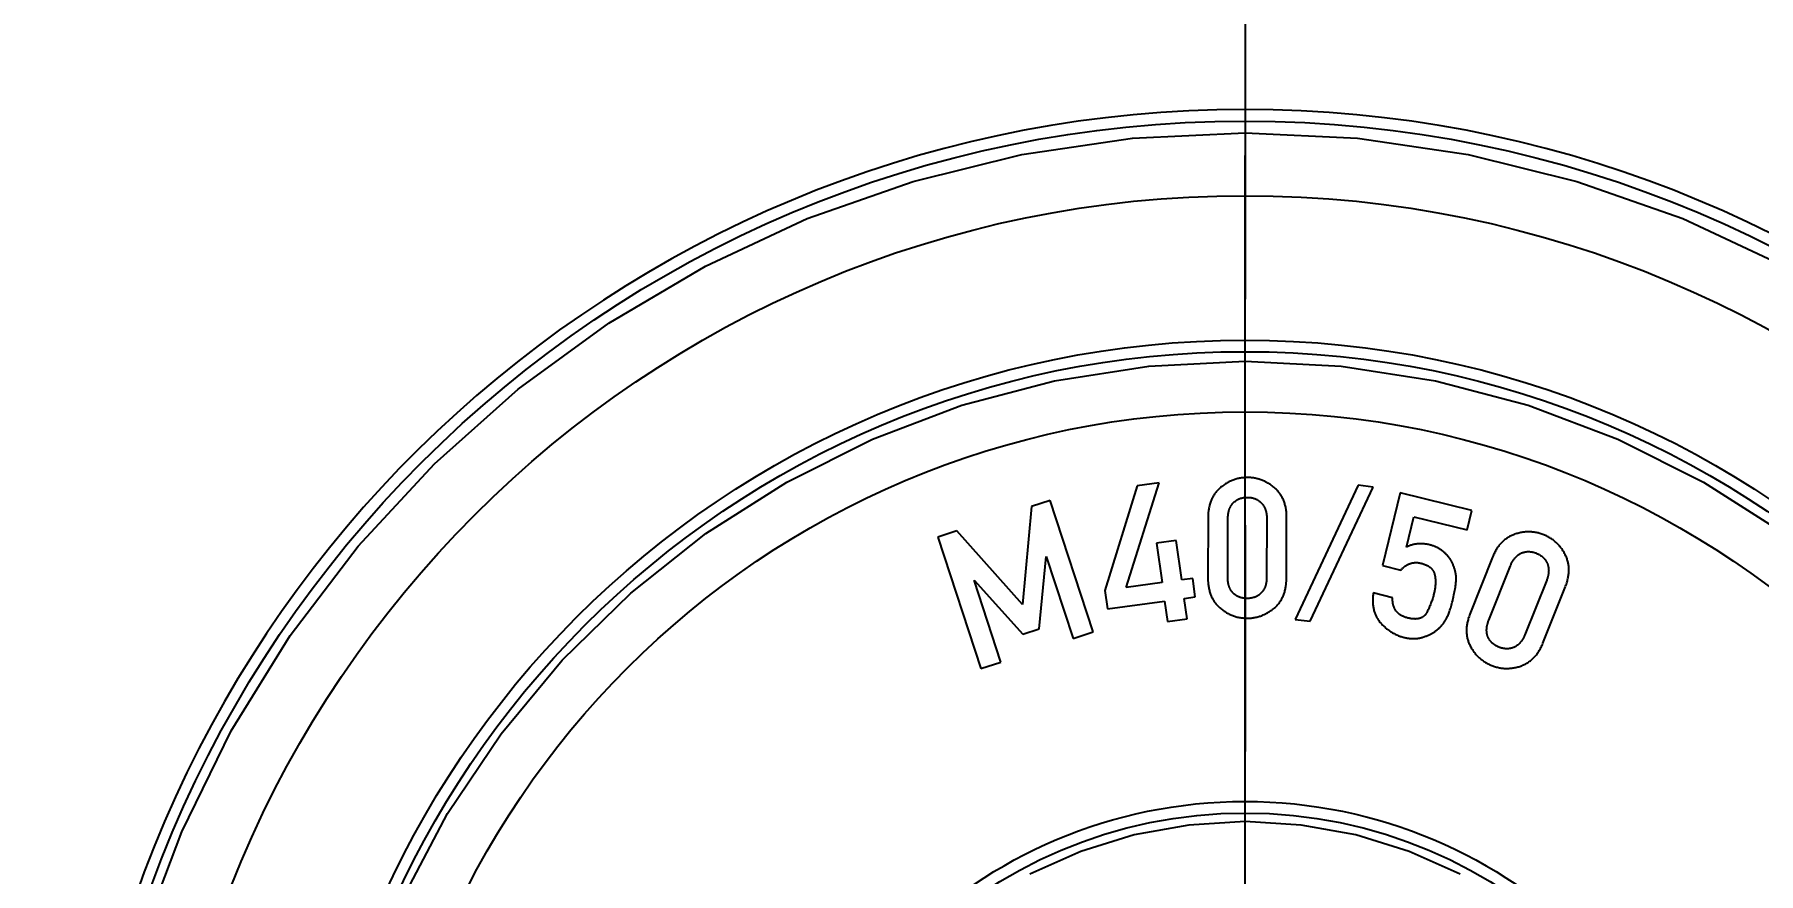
# Model space of a CAD drawing. Header units: millimetres. Extents: x 0 to 594, y 0 to 420.
# Drawn here: x 202.75 to 221.44, y 306.69 to 315.78 of the extents above; entities that cross this region are included whole.
import ezdxf

# ---------------------------------------------------------------- set-up
doc = ezdxf.new("R2010")
doc.units = ezdxf.units.MM
doc.header["$LTSCALE"] = 32.67
doc.linetypes.add('CENTER', pattern=[0.6, 0.375, -0.075, 0.075, -0.075])
doc.layers.get('0').update_dxf_attribs({"linetype": 'CONTINUOUS'})
for name, color, linetype in [('KASTEN_ABOX_250-5201_DXF_AXIS', 7, 'CONTINUOUS'), ('KASTEN_ABOX_DXF_CONTINUOUS_LINE', 7, 'CONTINUOUS'), ('M-490-925-01-5184_DXF_AXIS', 7, 'CONTINUOUS'), ('M-490-925-01-6274_DXF_DIMENSION', 7, 'CONTINUOUS')]:
    doc.layers.add(name, color=color, linetype=linetype)
doc.styles.get("Standard").update_dxf_attribs({"font": 'txt', "width": 0.7})
doc.dimstyles.new('DIMSTYLE_2', dxfattribs={"dimtxt": 2.5, "dimasz": 3.5, "dimexe": 1.5, "dimexo": 0, "dimtad": 1, "dimdec": 3, "dimlfac": 2, "dimdsep": 46, "dimtxsty": 'Standard', "dimblk": '_FILLED', "dimblk1": '_FILLED', "dimblk2": '_FILLED', "dimcen": 0.09, "dimclrt": 5, "dimadec": 3, "dimazin": 2, "dimtp": 0.3, "dimtm": 0.3, "dimtfac": 1, "dimtdec": 3, "dimtofl": 0, "dimtmove": 0, "dimatfit": 3, "dimldrblk": '_FILLED', "dimfxl": 1, "dimtolj": 1, "dimarcsym": 0})
doc.dimstyles.new('DIMSTYLE_5', dxfattribs={"dimtxt": 2.5, "dimasz": 3.5, "dimexe": 1.5, "dimexo": 0, "dimtad": 1, "dimdec": 1, "dimlfac": 2, "dimdsep": 46, "dimtxsty": 'Standard', "dimblk": '_FILLED', "dimblk1": '_FILLED', "dimblk2": '_FILLED', "dimcen": 0.09, "dimclrt": 5, "dimadec": 3, "dimazin": 2, "dimtp": 0.3, "dimtm": 0.3, "dimtfac": 1, "dimtdec": 1, "dimtofl": 0, "dimtmove": 0, "dimatfit": 3, "dimldrblk": '_FILLED', "dimfxl": 1, "dimtolj": 1, "dimarcsym": 0})

# ---------------------------------------------------------------- blocks, each defined once
blk = doc.blocks.new('_FILLED')
at = {"color": 0, "linetype": 'ByBlock'}
blk.add_solid([(0, 0), (-1, 0.125), (-1, -0.125)], dxfattribs=at)
blk = doc.blocks.new('*D20')
at = {"layer": 'M-490-925-01-6274_DXF_DIMENSION', "color": 2, "linetype": 'Continuous', "transparency": 16777216}
for p, q in [((218.729, 339.568), (295.88, 339.568)), ((294.38, 339.568), (294.38, 314.893)), ((294.38, 290.218), (294.38, 314.893)), ((267.373, 290.218), (295.88, 290.218))]:
    blk.add_line(p, q, dxfattribs=at)
at = {"layer": 'M-490-925-01-6274_DXF_DIMENSION', "color": 2, "linetype": 'Continuous', "transparency": 16777216, "xscale": 3.5, "yscale": 3.5, "zscale": 3.5}
for p, rotation in [((294.38, 339.568), 90), ((294.38, 290.218), 270)]:
    blk.add_blockref('_FILLED', p, dxfattribs=dict(at, rotation=rotation))
at = {"layer": 'M-490-925-01-6274_DXF_DIMENSION', "color": 5, "linetype": 'Continuous', "transparency": 16777216, "insert": (291.255, 314.893), "char_height": 2.5, "width": 10.98214, "attachment_point": 2, "rotation": 90, "line_spacing_factor": 0.9}
blk.add_mtext('98.7', dxfattribs=at)
blk = doc.blocks.new('*D22')
at = {"layer": 'M-490-925-01-6274_DXF_DIMENSION', "color": 2, "linetype": 'Continuous', "transparency": 16777216}
for p, q in [((213.019, 339.568), (126.868, 339.568)), ((128.368, 339.568), (128.368, 311.893)), ((128.368, 284.218), (128.368, 311.893)), ((267.124, 284.218), (126.868, 284.218))]:
    blk.add_line(p, q, dxfattribs=at)
at = {"layer": 'M-490-925-01-6274_DXF_DIMENSION', "color": 2, "linetype": 'Continuous', "transparency": 16777216, "xscale": 3.5, "yscale": 3.5, "zscale": 3.5}
for p, rotation in [((128.368, 339.568), 90), ((128.368, 284.218), 270)]:
    blk.add_blockref('_FILLED', p, dxfattribs=dict(at, rotation=rotation))
at = {"layer": 'M-490-925-01-6274_DXF_DIMENSION', "color": 5, "linetype": 'Continuous', "transparency": 16777216, "insert": (125.243, 311.893), "char_height": 2.5, "width": 12.32143, "attachment_point": 2, "rotation": 90, "line_spacing_factor": 0.9}
blk.add_mtext('110.7', dxfattribs=at)
blk = doc.blocks.new('*D23')
at = {"layer": 'M-490-925-01-6274_DXF_DIMENSION', "color": 2, "linetype": 'Continuous', "transparency": 16777216}
for p, q in [((219.025, 341.563), (121.868, 341.563)), ((123.368, 341.563), (123.368, 312.89)), ((123.368, 284.218), (123.368, 312.89)), ((267.124, 284.218), (121.868, 284.218))]:
    blk.add_line(p, q, dxfattribs=at)
at = {"layer": 'M-490-925-01-6274_DXF_DIMENSION', "color": 2, "linetype": 'Continuous', "transparency": 16777216, "xscale": 3.5, "yscale": 3.5, "zscale": 3.5}
for p, rotation in [((123.368, 341.563), 90), ((123.368, 284.218), 270)]:
    blk.add_blockref('_FILLED', p, dxfattribs=dict(at, rotation=rotation))
at = {"layer": 'M-490-925-01-6274_DXF_DIMENSION', "color": 5, "linetype": 'Continuous', "transparency": 16777216, "insert": (120.243, 312.89), "char_height": 2.5, "width": 12.32143, "attachment_point": 2, "rotation": 90, "line_spacing_factor": 0.9}
blk.add_mtext('114.7', dxfattribs=at)

msp = doc.modelspace()

# ---------------------------------------------------------------- linework, layer by layer
at = {"layer": 'KASTEN_ABOX_250-5201_DXF_AXIS', "color": 7, "linetype": 'CENTER'}
msp.add_line((215.87414, 302.21786), (215.87414, 317.96786), dxfattribs=at)
at = {"layer": 'KASTEN_ABOX_DXF_CONTINUOUS_LINE', "color": 2, "linetype": 'Continuous'}
for p, q in [((214.5869, 309.78699), (214.94331, 310.92006)), ((214.94331, 310.92006), (214.70583, 310.88746)), ((213.76186, 310.73108), (213.5575, 310.6642)), ((214.22809, 309.30646), (213.76186, 310.73108)), ((214.70583, 310.88746), (214.35451, 309.75509)), ((217.10146, 310.89443), (216.41771, 309.44176)), ((216.58111, 309.42185), (217.26486, 310.87453)), ((217.26486, 310.87453), (217.10146, 310.89443)), ((217.55793, 310.81155), (217.36586, 310.02393)), ((218.33356, 310.6224), (217.55793, 310.81155)), ((213.5575, 310.6642), (213.46159, 309.60443)), ((215.68681, 309.89744), (215.68877, 310.53534)), ((216.11058, 310.53565), (216.10862, 309.89721)), ((217.6237, 310.22579), (217.70389, 310.55463)), ((217.70389, 310.55463), (218.28261, 310.4135)), ((218.28261, 310.4135), (218.33356, 310.6224)), ((212.74888, 310.39956), (212.54453, 310.33268)), ((213.46159, 309.60443), (212.74888, 310.39956)), ((212.54453, 310.33268), (213.01076, 308.90806)), ((215.12847, 310.29748), (214.91545, 310.26824)), ((214.91545, 310.26824), (214.97421, 309.84015)), ((215.18724, 309.8694), (215.12847, 310.29748)), ((213.64331, 309.34024), (213.71722, 310.12326)), ((213.71722, 310.12326), (214.01201, 309.23574)), ((217.36586, 310.02393), (217.56276, 309.97591)), ((218.51743, 309.43151), (218.75296, 310.02345)), ((212.93597, 309.86758), (213.4634, 309.28136)), ((213.22685, 308.97878), (212.93597, 309.86758)), ((214.97421, 309.84015), (214.5869, 309.78699)), ((215.30649, 309.88577), (215.18724, 309.8694)), ((215.33405, 309.68498), (215.30649, 309.88577)), ((219.1452, 309.86828), (218.90945, 309.27579)), ((214.35451, 309.75509), (214.38207, 309.55429)), ((214.38207, 309.55429), (215.00178, 309.63936)), ((215.00178, 309.63936), (215.032, 309.41921)), ((215.2148, 309.66861), (215.33405, 309.68498)), ((215.24502, 309.44845), (215.2148, 309.66861)), ((217.47391, 309.67672), (217.26501, 309.72766)), ((215.032, 309.41921), (215.24502, 309.44845)), ((216.41771, 309.44176), (216.58111, 309.42185)), ((213.4634, 309.28136), (213.64331, 309.34024)), ((214.01201, 309.23574), (214.22809, 309.30646)), ((213.01076, 308.90806), (213.22685, 308.97878))]:
    msp.add_line(p, q, dxfattribs=at)
at = {"layer": 'KASTEN_ABOX_DXF_CONTINUOUS_LINE', "color": 7, "linetype": 'Continuous'}
for points in [[(203.91656, 306.00148), (204.3444, 307.14037), (204.88115, 308.23216), (205.52029, 309.26733), (206.25722, 310.23532), (207.08373, 311.12804), (207.99327, 311.936), (208.97621, 312.65285), (210.0243, 313.27053), (211.12688, 313.78467), (212.27429, 314.18897), (213.45523, 314.48117), (214.65337, 314.6564), (215.87414, 314.71627)], [(215.87414, 314.71627), (217.09492, 314.6564), (218.29306, 314.48117), (219.47401, 314.18896)], [(219.47401, 314.18896), (220.62142, 313.78467), (221.724, 313.27052)], [(206.74125, 306.41797), (207.22737, 307.33641), (207.80623, 308.19942), (208.47026, 308.99875), (209.21368, 309.7248), (210.02741, 310.37107), (210.90385, 310.92936), (211.83274, 311.39515), (212.80498, 311.76198), (213.80961, 312.02752), (214.83092, 312.18675), (215.87414, 312.24134)], [(215.87414, 312.24134), (216.91737, 312.18675), (217.93868, 312.02752), (218.94332, 311.76198), (219.91556, 311.39515), (220.84446, 310.92935), (221.72089, 310.37106)], [(215.87414, 307.24922), (215.26522, 307.21218), (214.67335, 307.10513), (214.09451, 306.92657), (213.54075, 306.68102)], [(218.20752, 306.68103), (217.65376, 306.92658), (217.07492, 307.10513), (216.48305, 307.21218), (215.87414, 307.24922)]]:
    msp.add_lwpolyline(points, dxfattribs=at)
at = {"layer": 'KASTEN_ABOX_DXF_CONTINUOUS_LINE', "color": 2, "linetype": 'Continuous'}
for points in [[(215.90104, 310.97913), (215.89001, 310.97904), (215.87908, 310.9787), (215.86827, 310.97811), (215.85756, 310.97727), (215.84696, 310.97618), (215.83645, 310.97486), (215.82604, 310.97329), (215.81571, 310.97148), (215.80548, 310.96942), (215.79534, 310.96713), (215.78527, 310.9646), (215.77529, 310.96182), (215.76538, 310.9588), (215.75555, 310.95554), (215.74579, 310.95204), (215.73611, 310.94829), (215.72649, 310.9443), (215.71694, 310.94006), (215.70745, 310.93557), (215.69803, 310.93083), (215.68866, 310.92584), (215.67935, 310.92058), (215.67009, 310.91507), (215.66089, 310.90929), (215.65174, 310.90325), (215.64264, 310.89693), (215.63359, 310.89034), (215.62458, 310.88346), (215.61562, 310.8763), (215.60671, 310.86886), (215.6044, 310.86687)], [(216.19596, 310.86506), (216.1937, 310.86702), (216.18484, 310.87452), (216.17593, 310.88173), (216.16698, 310.88865), (216.15797, 310.8953), (216.14891, 310.90168), (216.1398, 310.90778), (216.13064, 310.91362), (216.12142, 310.91919), (216.11215, 310.92451), (216.10281, 310.92956), (216.09342, 310.93437), (216.08397, 310.93892), (216.07446, 310.94322), (216.06488, 310.94728), (216.05524, 310.95109), (216.04552, 310.95465), (216.03573, 310.95797), (216.02588, 310.96105), (216.02092, 310.9625), (216.01594, 310.96389), (216.00593, 310.96649), (215.99584, 310.96885), (215.98567, 310.97096), (215.97541, 310.97284), (215.96507, 310.97447), (215.95464, 310.97586), (215.94412, 310.97701), (215.9335, 310.97791), (215.92278, 310.97856), (215.91196, 310.97897), (215.90104, 310.97913)], [(215.6044, 310.86687), (215.59679, 310.86012), (215.58943, 310.85322), (215.58231, 310.84618), (215.57543, 310.83899), (215.56879, 310.83165), (215.56239, 310.82415), (215.55621, 310.81651), (215.55026, 310.8087), (215.54453, 310.80073), (215.53902, 310.79261), (215.53374, 310.78431), (215.52868, 310.77585), (215.52383, 310.76722), (215.5192, 310.75841), (215.51479, 310.74942), (215.51059, 310.74025), (215.50661, 310.73088), (215.50285, 310.72132), (215.4993, 310.71156), (215.49598, 310.70159), (215.49287, 310.69141), (215.48998, 310.68101), (215.48732, 310.67039), (215.48489, 310.65953), (215.48268, 310.64844), (215.48071, 310.63711), (215.47898, 310.62552), (215.47749, 310.61368), (215.47624, 310.60158), (215.47524, 310.5892), (215.4745, 310.57655), (215.47402, 310.5636), (215.4738, 310.55037), (215.47175, 309.88406)], [(215.74689, 310.7039), (215.75045, 310.70753), (215.75408, 310.71104), (215.75777, 310.71444), (215.76154, 310.71772), (215.76537, 310.72089), (215.76927, 310.72394), (215.77323, 310.72687), (215.77727, 310.7297), (215.78139, 310.73242), (215.78557, 310.73502), (215.78983, 310.73752), (215.79416, 310.73991), (215.79856, 310.74218), (215.80304, 310.74435), (215.8076, 310.74641), (215.81224, 310.74836), (215.81696, 310.7502), (215.82176, 310.75193), (215.82664, 310.75355), (215.83161, 310.75506), (215.83667, 310.75645), (215.84182, 310.75774), (215.84706, 310.75891), (215.8524, 310.75997), (215.85782, 310.76091), (215.86335, 310.76173), (215.86897, 310.76244), (215.8747, 310.76302), (215.88053, 310.76348), (215.88646, 310.76382), (215.89251, 310.76403), (215.89866, 310.76411), (215.90038, 310.76411)], [(215.90038, 310.76411), (215.9014, 310.76411), (215.90744, 310.764), (215.91337, 310.76377), (215.9192, 310.76341), (215.92492, 310.76293), (215.93054, 310.76233), (215.93606, 310.76161), (215.94148, 310.76077), (215.94681, 310.75981), (215.95205, 310.75874), (215.9572, 310.75756), (215.96226, 310.75626), (215.96724, 310.75485), (215.97215, 310.75332), (215.97697, 310.75168), (215.98171, 310.74994), (215.98638, 310.74808), (215.99098, 310.74611), (215.9955, 310.74402), (215.99996, 310.74183), (216.00216, 310.74069), (216.00435, 310.73952), (216.00867, 310.7371), (216.01293, 310.73457), (216.01712, 310.73192), (216.02125, 310.72916), (216.02532, 310.72628), (216.02933, 310.72328), (216.03329, 310.72016), (216.03718, 310.71692), (216.04102, 310.71355), (216.0448, 310.71006), (216.04853, 310.70645), (216.0522, 310.7027)], [(216.32564, 310.54786), (216.3255, 310.56096), (216.32509, 310.57379), (216.32442, 310.58634), (216.3235, 310.59863), (216.32232, 310.61066), (216.32089, 310.62244), (216.31921, 310.63398), (216.3173, 310.64528), (216.31515, 310.65634), (216.31277, 310.66718), (216.31015, 310.6778), (216.30731, 310.68821), (216.30424, 310.6984), (216.30095, 310.70839), (216.29744, 310.71819), (216.2937, 310.72779), (216.28975, 310.73719), (216.28557, 310.74642), (216.28118, 310.75546), (216.27656, 310.76433), (216.27173, 310.77303), (216.26667, 310.78156), (216.26139, 310.78993), (216.25589, 310.79813), (216.25016, 310.80617), (216.24421, 310.81406), (216.23803, 310.82179), (216.23162, 310.82937), (216.22497, 310.8368), (216.21808, 310.84408), (216.21096, 310.85122), (216.20358, 310.85821), (216.19596, 310.86506)], [(215.68877, 310.53572), (215.68887, 310.54331), (215.68911, 310.55071), (215.68948, 310.55792), (215.68998, 310.56494), (215.69061, 310.57179), (215.69136, 310.57847), (215.69224, 310.58498), (215.69324, 310.59134), (215.69435, 310.59754), (215.69558, 310.60359), (215.69692, 310.6095), (215.69838, 310.61527), (215.69994, 310.62091), (215.70162, 310.62641), (215.70341, 310.6318), (215.7053, 310.63706), (215.7073, 310.64221), (215.70941, 310.64724), (215.71163, 310.65216), (215.71396, 310.65698), (215.71639, 310.6617), (215.71893, 310.66632), (215.72158, 310.67084), (215.72435, 310.67528), (215.72722, 310.67962), (215.73021, 310.68387), (215.73174, 310.68597), (215.73331, 310.68804), (215.73653, 310.69213), (215.73986, 310.69613), (215.74331, 310.70005), (215.74689, 310.7039)], [(216.0522, 310.7027), (216.05581, 310.69882), (216.05929, 310.69487), (216.06266, 310.69084), (216.06591, 310.68672), (216.06904, 310.68253), (216.07056, 310.6804), (216.07206, 310.67824), (216.07496, 310.67387), (216.07775, 310.66942), (216.08043, 310.66487), (216.08299, 310.66023), (216.08545, 310.6555), (216.0878, 310.65066), (216.09003, 310.64573), (216.09216, 310.64069), (216.09417, 310.63555), (216.09608, 310.63029), (216.09787, 310.62492), (216.09956, 310.61944), (216.10113, 310.61383), (216.10258, 310.6081), (216.10392, 310.60224), (216.10515, 310.59625), (216.10625, 310.59012), (216.10724, 310.58385), (216.1081, 310.57743), (216.10884, 310.57087), (216.10946, 310.56415), (216.10994, 310.55728), (216.11029, 310.55024), (216.1105, 310.54303), (216.11058, 310.53565)], [(216.19222, 309.56538), (216.19979, 309.57206), (216.20712, 309.57889), (216.21422, 309.58588), (216.22109, 309.59302), (216.22773, 309.60033), (216.23415, 309.6078), (216.24034, 309.61543), (216.24631, 309.62322), (216.25207, 309.63119), (216.2576, 309.63932), (216.26292, 309.64763), (216.26802, 309.6561), (216.2729, 309.66476), (216.27757, 309.67359), (216.28203, 309.68261), (216.28627, 309.69182), (216.29029, 309.70122), (216.29409, 309.71081), (216.29768, 309.72061), (216.30105, 309.7306), (216.3042, 309.74081), (216.30712, 309.75123), (216.30982, 309.76187), (216.31228, 309.77273), (216.31452, 309.78382), (216.31652, 309.79514), (216.31828, 309.8067), (216.3198, 309.8185), (216.32107, 309.83055), (216.32209, 309.84285), (216.32285, 309.85541), (216.32335, 309.86824), (216.32359, 309.88133), (216.32564, 310.54786)], [(218.7961, 310.36282), (218.78654, 310.35933), (218.77716, 310.35561), (218.76796, 310.35167), (218.75892, 310.3475), (218.75005, 310.34311), (218.74134, 310.33849), (218.73279, 310.33364), (218.72439, 310.32856), (218.71614, 310.32326), (218.70803, 310.31771), (218.70008, 310.31194), (218.69226, 310.30593), (218.68459, 310.29967), (218.67705, 310.29318), (218.66965, 310.28643), (218.66238, 310.27944), (218.65524, 310.27218), (218.64823, 310.26467), (218.64135, 310.25689), (218.6346, 310.24884), (218.62797, 310.2405), (218.62147, 310.23189), (218.6151, 310.22298), (218.60886, 310.21378), (218.60274, 310.20427), (218.59675, 310.19445), (218.59088, 310.18431), (218.58515, 310.17384), (218.57955, 310.16304), (218.57408, 310.15189), (218.56875, 310.14039), (218.56355, 310.12853), (218.55849, 310.11629), (218.31269, 309.49855)], [(219.11324, 310.35843), (219.10291, 310.3624), (219.0926, 310.3661), (219.0823, 310.36952), (219.07201, 310.37267), (219.06172, 310.37556), (219.05143, 310.37819), (219.04114, 310.38055), (219.03085, 310.38265), (219.02055, 310.38449), (219.01025, 310.38608), (218.99993, 310.38741), (218.9896, 310.38848), (218.97925, 310.38931), (218.96888, 310.38987), (218.95849, 310.39019), (218.94808, 310.39024), (218.93765, 310.39005), (218.92718, 310.38959), (218.91668, 310.38889), (218.90614, 310.38792), (218.89557, 310.38669), (218.88495, 310.3852), (218.87429, 310.38345), (218.86358, 310.38143), (218.85282, 310.37914), (218.84201, 310.37658), (218.83114, 310.37374), (218.82021, 310.37063), (218.80921, 310.36723), (218.79816, 310.36354), (218.7961, 310.36282)], [(219.34575, 310.14412), (219.34436, 310.14678), (219.33887, 310.157), (219.33323, 310.16697), (219.32744, 310.1767), (219.3215, 310.18619), (219.31541, 310.19544), (219.30918, 310.20446), (219.30279, 310.21326), (219.29626, 310.22182), (219.28959, 310.23017), (219.28276, 310.2383), (219.27579, 310.24621), (219.26866, 310.25391), (219.26139, 310.2614), (219.25397, 310.26869), (219.24639, 310.27577), (219.23866, 310.28265), (219.23078, 310.28933), (219.22274, 310.29582), (219.21866, 310.29898), (219.21454, 310.3021), (219.20617, 310.30819), (219.19765, 310.31408), (219.18897, 310.31978), (219.18011, 310.32529), (219.17109, 310.3306), (219.1619, 310.33572), (219.15253, 310.34065), (219.14298, 310.34538), (219.13325, 310.34993), (219.12334, 310.35427), (219.11324, 310.35843)], [(217.87609, 310.24896), (217.87324, 310.24964), (217.86398, 310.25173), (217.85478, 310.2536), (217.84564, 310.25525), (217.83656, 310.25669), (217.82753, 310.25791), (217.81857, 310.25892), (217.80966, 310.25972), (217.8008, 310.26031), (217.79199, 310.2607), (217.78323, 310.26088), (217.77452, 310.26085), (217.76585, 310.26063), (217.75722, 310.2602), (217.74863, 310.25957), (217.74009, 310.25873), (217.73158, 310.2577), (217.72733, 310.25711), (217.7231, 310.25647), (217.71466, 310.25503), (217.70626, 310.2534), (217.69788, 310.25156), (217.68954, 310.24952), (217.68123, 310.24728), (217.67294, 310.24483), (217.66468, 310.24218), (217.65644, 310.23932), (217.64822, 310.23626), (217.64003, 310.23298), (217.63185, 310.22949), (217.6237, 310.22579)], [(218.01892, 310.1798), (218.01368, 310.18393), (218.00838, 310.18794), (218.00301, 310.19185), (217.99757, 310.19565), (217.99207, 310.19934), (217.98649, 310.20292), (217.98084, 310.2064), (217.97512, 310.20978), (217.96933, 310.21305), (217.96641, 310.21465), (217.96346, 310.21622), (217.95751, 310.21929), (217.95149, 310.22225), (217.94538, 310.22511), (217.9392, 310.22787), (217.93292, 310.23053), (217.92657, 310.23308), (217.92012, 310.23554), (217.91358, 310.23789), (217.90696, 310.24014), (217.90023, 310.24229), (217.89341, 310.24433), (217.8865, 310.24628), (217.87947, 310.24812), (217.87609, 310.24896)], [(218.10926, 310.07828), (218.10665, 310.08283), (218.10392, 310.08738), (218.10106, 310.09193), (218.09806, 310.09649), (218.09493, 310.10105), (218.09166, 310.10562), (218.08826, 310.1102), (218.08471, 310.11478), (218.08102, 310.11938), (218.07718, 310.12398), (218.07319, 310.1286), (218.06904, 310.13322), (218.06474, 310.13786), (218.06027, 310.14252), (218.05564, 310.14718), (218.05084, 310.15186), (218.04587, 310.15656), (218.04073, 310.16127), (218.0354, 310.166), (218.0299, 310.17075), (218.0242, 310.17551), (218.01892, 310.1798)], [(218.75311, 310.0238), (218.75598, 310.03083), (218.75892, 310.03762), (218.76191, 310.04419), (218.76495, 310.05054), (218.76805, 310.05668), (218.7712, 310.06262), (218.7744, 310.06836), (218.77766, 310.0739), (218.78097, 310.07926), (218.78433, 310.08444), (218.78775, 310.08945), (218.79122, 310.09428), (218.79475, 310.09895), (218.79833, 310.10346), (218.80196, 310.10781), (218.80566, 310.11201), (218.80941, 310.11607), (218.81322, 310.11998), (218.81709, 310.12374), (218.82102, 310.12737), (218.82501, 310.13087), (218.82907, 310.13423), (218.8332, 310.13747), (218.83739, 310.14058), (218.84166, 310.14356), (218.846, 310.14642), (218.8482, 310.14781), (218.85041, 310.14916), (218.85491, 310.15178), (218.85948, 310.15429), (218.86413, 310.15667), (218.86886, 310.15893)], [(218.86886, 310.15893), (218.87352, 310.16101), (218.8782, 310.16296), (218.8829, 310.16476), (218.88761, 310.16644), (218.89235, 310.16798), (218.89711, 310.16939), (218.9019, 310.17067), (218.90671, 310.17182), (218.91154, 310.17284), (218.91641, 310.17372), (218.9213, 310.17448), (218.92621, 310.17511), (218.93116, 310.17561), (218.93614, 310.17598), (218.94115, 310.17622), (218.9462, 310.17632), (218.95128, 310.1763), (218.9564, 310.17614), (218.96155, 310.17584), (218.96675, 310.17542), (218.97198, 310.17485), (218.97726, 310.17415), (218.98258, 310.1733), (218.98795, 310.17232), (218.99337, 310.17119), (218.99883, 310.16991), (219.00434, 310.16849), (219.0099, 310.16692), (219.01551, 310.16519), (219.02118, 310.16331), (219.0269, 310.16127), (219.03267, 310.15907)], [(219.03267, 310.15907), (219.03469, 310.15826), (219.04027, 310.15595), (219.04571, 310.15356), (219.05099, 310.15109), (219.05614, 310.14854), (219.06114, 310.14592), (219.06601, 310.14323), (219.07075, 310.14046), (219.07536, 310.13761), (219.07984, 310.13469), (219.0842, 310.1317), (219.08843, 310.12863), (219.09255, 310.12549), (219.09655, 310.12228), (219.10043, 310.11899), (219.1042, 310.11562), (219.10787, 310.11218), (219.11142, 310.10866), (219.11486, 310.10506), (219.11821, 310.10138), (219.11984, 310.09952), (219.12144, 310.09763), (219.12458, 310.09379), (219.12761, 310.08987), (219.13054, 310.08587), (219.13337, 310.08178), (219.1361, 310.07761), (219.13873, 310.07335), (219.14126, 310.069), (219.14369, 310.06455), (219.14603, 310.06002), (219.14827, 310.05538), (219.15041, 310.05065), (219.15245, 310.04582)], [(217.56276, 309.97591), (217.56429, 309.97757), (217.56982, 309.9834), (217.57536, 309.98896), (217.5809, 309.99427), (217.58644, 309.99932), (217.59199, 310.00414), (217.59754, 310.00872), (217.6031, 310.01307), (217.60867, 310.01719), (217.61424, 310.02109), (217.61982, 310.02477), (217.62541, 310.02824), (217.63101, 310.03149), (217.63663, 310.03455), (217.64226, 310.0374), (217.6479, 310.04005), (217.65356, 310.04251), (217.65924, 310.04477), (217.66494, 310.04685), (217.67067, 310.04874), (217.67642, 310.05044), (217.68219, 310.05195), (217.688, 310.05328), (217.69384, 310.05443), (217.69677, 310.05494), (217.69971, 310.0554), (217.70562, 310.05618), (217.71156, 310.05678), (217.71755, 310.0572), (217.72357, 310.05744), (217.72965, 310.05749), (217.73577, 310.05735), (217.74194, 310.05703), (217.74816, 310.05651), (217.75444, 310.05581), (217.76077, 310.05491), (217.76717, 310.05382), (217.77363, 310.05253), (217.78016, 310.05103)], [(217.78016, 310.05103), (217.78436, 310.04998), (217.79188, 310.04799), (217.79913, 310.04591), (217.80612, 310.04375), (217.81285, 310.04151), (217.81934, 310.03919), (217.8256, 310.0368), (217.83162, 310.03433), (217.83741, 310.0318), (217.84299, 310.02919), (217.84835, 310.02652), (217.8535, 310.02379), (217.85846, 310.02099), (217.86322, 310.01812), (217.86779, 310.01519), (217.87218, 310.0122), (217.87639, 310.00915), (217.88043, 310.00603), (217.88429, 310.00286), (217.888, 309.99962), (217.89154, 309.99632), (217.89492, 309.99296), (217.89816, 309.98954), (217.90124, 309.98605), (217.90418, 309.98249), (217.90697, 309.97887), (217.90962, 309.97517), (217.91214, 309.97141), (217.91452, 309.96758), (217.91676, 309.96367), (217.91887, 309.95968), (217.92084, 309.95562), (217.92268, 309.95148), (217.92439, 309.94726), (217.92597, 309.94295), (217.92741, 309.93855), (217.92873, 309.93406), (217.92991, 309.92947)], [(218.16222, 309.9155), (218.16143, 309.92272), (218.1605, 309.92992), (218.15943, 309.93711), (218.15823, 309.94428), (218.15689, 309.95144), (218.15542, 309.95859), (218.1538, 309.96573), (218.15205, 309.97287), (218.15015, 309.98), (218.14812, 309.98713), (218.14594, 309.99425), (218.14362, 310.00138), (218.14116, 310.0085), (218.13855, 310.01563), (218.13579, 310.02277), (218.13288, 310.02992), (218.12982, 310.03707), (218.1266, 310.04423), (218.12323, 310.05141), (218.1197, 310.0586), (218.11601, 310.06581), (218.11216, 310.07303), (218.10926, 310.07828)], [(219.15245, 310.04582), (219.15439, 310.04087), (219.15619, 310.0359), (219.15784, 310.0309), (219.15936, 310.02586), (219.16073, 310.02079), (219.16137, 310.01824), (219.16197, 310.01568), (219.16307, 310.01053), (219.16403, 310.00534), (219.16485, 310.00011), (219.16554, 309.99484), (219.16608, 309.98951), (219.16649, 309.98413), (219.16675, 309.9787), (219.16688, 309.97322), (219.16686, 309.96767), (219.16669, 309.96206), (219.16638, 309.95638), (219.16593, 309.95064), (219.16532, 309.94483), (219.16456, 309.93893), (219.16364, 309.93297), (219.16257, 309.92692), (219.16133, 309.92078), (219.15993, 309.91456), (219.15837, 309.90825), (219.15662, 309.90184), (219.15471, 309.89534), (219.15261, 309.88873), (219.15033, 309.88202), (219.14786, 309.87521), (219.1452, 309.86828)], [(219.34948, 309.80008), (219.35421, 309.81237), (219.35858, 309.82451), (219.36262, 309.83649), (219.36631, 309.84832), (219.36966, 309.86), (219.3727, 309.87153), (219.37541, 309.88293), (219.37781, 309.89419), (219.3799, 309.90533), (219.38169, 309.91633), (219.38318, 309.92722), (219.38438, 309.93798), (219.38529, 309.94864), (219.38592, 309.95918), (219.38626, 309.96962), (219.38632, 309.97996), (219.38611, 309.99021), (219.38562, 310.00036), (219.38486, 310.01042), (219.38383, 310.02041), (219.38253, 310.03031), (219.38096, 310.04013), (219.37913, 310.04989), (219.37702, 310.05958), (219.37464, 310.06919), (219.37199, 310.07875), (219.36908, 310.08824), (219.36588, 310.09768), (219.36242, 310.10706), (219.35867, 310.11639), (219.35465, 310.12568), (219.35034, 310.13492), (219.34575, 310.14412)], [(215.47175, 309.88406), (215.47191, 309.87083), (215.47232, 309.85788), (215.473, 309.8452), (215.47394, 309.8328), (215.47513, 309.82066), (215.47657, 309.80878), (215.47825, 309.79716), (215.48016, 309.78578), (215.48232, 309.77464), (215.4847, 309.76374), (215.48731, 309.75306), (215.49015, 309.74261), (215.49321, 309.73238), (215.49649, 309.72237), (215.49999, 309.71256), (215.50371, 309.70296), (215.50764, 309.69356), (215.51179, 309.68435), (215.51615, 309.67533), (215.52072, 309.6665), (215.52551, 309.65785), (215.53052, 309.64938), (215.53574, 309.64109), (215.54117, 309.63296), (215.54683, 309.62501), (215.5527, 309.61722), (215.5588, 309.60959), (215.56512, 309.60213), (215.57166, 309.59483), (215.57843, 309.58769), (215.58544, 309.58071), (215.59267, 309.57388), (215.60015, 309.5672)], [(215.74364, 309.72832), (215.74017, 309.73206), (215.73847, 309.73396), (215.73681, 309.73589), (215.73356, 309.73981), (215.73042, 309.74381), (215.72739, 309.74792), (215.72447, 309.75211), (215.72166, 309.75641), (215.71895, 309.76081), (215.71635, 309.7653), (215.71385, 309.76991), (215.71145, 309.77462), (215.70916, 309.77945), (215.70698, 309.78439), (215.7049, 309.78945), (215.70292, 309.79463), (215.70106, 309.79993), (215.69929, 309.80537), (215.69764, 309.81094), (215.6961, 309.81664), (215.69466, 309.82249), (215.69334, 309.82848), (215.69214, 309.83462), (215.69105, 309.84092), (215.69007, 309.84738), (215.68922, 309.854), (215.6885, 309.86078), (215.6879, 309.86775), (215.68742, 309.87489), (215.68708, 309.88221), (215.68688, 309.88973), (215.68681, 309.89744)], [(216.10862, 309.89721), (216.10861, 309.8949), (216.10847, 309.88741), (216.1082, 309.88008), (216.10779, 309.87293), (216.10725, 309.86595), (216.10658, 309.85913), (216.10578, 309.85246), (216.10486, 309.84595), (216.10382, 309.8396), (216.10266, 309.83339), (216.10139, 309.82732), (216.09999, 309.82139), (216.09849, 309.8156), (216.09687, 309.80995), (216.09514, 309.80442), (216.09331, 309.79902), (216.09136, 309.79375), (216.08931, 309.78859), (216.08715, 309.78356), (216.08489, 309.77863), (216.08252, 309.77382), (216.08005, 309.76912), (216.07747, 309.76453), (216.07479, 309.76004), (216.072, 309.75565), (216.0691, 309.75136), (216.0661, 309.74717), (216.06299, 309.74308), (216.05977, 309.73908), (216.05812, 309.73712), (216.05645, 309.73518), (216.05301, 309.73136), (216.04946, 309.72764)], [(217.92991, 309.92947), (217.93152, 309.92239), (217.93298, 309.9152), (217.9343, 309.90788), (217.93546, 309.90045), (217.93648, 309.89289), (217.93734, 309.88521), (217.93804, 309.8774), (217.93858, 309.86946), (217.93897, 309.86138), (217.93919, 309.85317), (217.93924, 309.84482), (217.93913, 309.83633), (217.93884, 309.82769), (217.93838, 309.8189), (217.93774, 309.80996), (217.93692, 309.80086), (217.93592, 309.79161), (217.93473, 309.78221), (217.93334, 309.77263), (217.93176, 309.7629), (217.92998, 309.75299), (217.928, 309.74291), (217.92581, 309.73266), (217.92341, 309.72223), (217.92257, 309.71873)], [(218.12757, 309.6518), (218.13124, 309.66709), (218.13584, 309.68703), (218.14003, 309.70611), (218.14383, 309.72435), (218.14724, 309.74176), (218.15029, 309.75835), (218.15298, 309.77414), (218.15533, 309.78915), (218.15736, 309.8034), (218.15907, 309.8169), (218.16049, 309.82967), (218.16162, 309.84174), (218.16248, 309.85312), (218.1631, 309.86384), (218.16347, 309.87392), (218.16361, 309.88338), (218.16355, 309.89224), (218.16329, 309.90053), (218.16284, 309.90828), (218.16222, 309.9155)], [(218.86548, 308.93643), (218.87498, 308.93986), (218.8843, 308.94352), (218.89347, 308.94742), (218.90248, 308.95155), (218.91134, 308.95591), (218.92005, 308.9605), (218.92861, 308.96533), (218.93702, 308.97039), (218.9453, 308.97569), (218.95343, 308.98123), (218.96142, 308.987), (218.96928, 308.99302), (218.977, 308.99928), (218.98458, 309.00578), (218.99204, 309.01254), (218.99936, 309.01955), (219.00655, 309.02682), (219.01361, 309.03435), (219.02054, 309.04214), (219.02734, 309.05021), (219.03401, 309.05855), (219.04055, 309.06717), (219.04696, 309.07607), (219.05324, 309.08527), (219.05939, 309.09477), (219.0654, 309.10456), (219.07128, 309.11467), (219.07702, 309.12509), (219.08263, 309.13584), (219.08809, 309.14691), (219.09341, 309.15831), (219.09858, 309.17006), (219.1036, 309.18216), (219.34924, 309.79948)], [(215.89716, 309.66844), (215.89617, 309.66844), (215.88986, 309.66854), (215.88368, 309.66877), (215.87761, 309.66913), (215.87167, 309.6696), (215.86584, 309.6702), (215.86012, 309.67092), (215.85452, 309.67175), (215.84902, 309.6727), (215.84363, 309.67377), (215.83834, 309.67494), (215.83316, 309.67623), (215.82806, 309.67762), (215.82307, 309.67913), (215.81817, 309.68074), (215.81335, 309.68246), (215.80863, 309.68429), (215.80399, 309.68623), (215.79944, 309.68827), (215.79497, 309.69042), (215.79058, 309.69268), (215.78627, 309.69504), (215.78203, 309.69751), (215.77787, 309.70009), (215.77379, 309.70278), (215.76977, 309.70557), (215.76583, 309.70848), (215.76196, 309.7115), (215.75816, 309.71464), (215.75443, 309.71788), (215.75077, 309.72124), (215.74717, 309.72472), (215.74364, 309.72832)], [(216.04946, 309.72764), (216.04578, 309.72398), (216.04204, 309.72044), (216.03825, 309.71703), (216.0344, 309.71375), (216.0305, 309.71059), (216.02654, 309.70755), (216.02252, 309.70463), (216.01844, 309.70183), (216.0143, 309.69915), (216.01009, 309.69658), (216.00582, 309.69412), (216.00149, 309.69177), (215.99708, 309.68954), (215.99261, 309.68742), (215.98806, 309.68541), (215.98344, 309.68351), (215.97875, 309.68172), (215.97397, 309.68004), (215.96911, 309.67847), (215.96417, 309.67701), (215.95914, 309.67566), (215.95402, 309.67442), (215.9488, 309.67329), (215.94349, 309.67228), (215.93809, 309.67138), (215.93257, 309.6706), (215.92696, 309.66993), (215.92123, 309.66939), (215.91539, 309.66896), (215.90943, 309.66866), (215.90336, 309.66849), (215.89716, 309.66844)], [(217.26501, 309.72766), (217.26435, 309.72243), (217.26283, 309.70888), (217.2616, 309.69563), (217.26067, 309.68267), (217.26003, 309.67001), (217.25967, 309.65763), (217.25959, 309.64553), (217.25977, 309.6337), (217.26022, 309.62212), (217.26093, 309.6108), (217.26189, 309.59973), (217.26309, 309.58889), (217.26454, 309.57829), (217.26623, 309.56791), (217.26816, 309.55775), (217.27032, 309.54781), (217.27271, 309.53807), (217.27533, 309.52853), (217.27817, 309.51918), (217.28124, 309.51003), (217.28453, 309.50106), (217.28804, 309.49226), (217.29178, 309.48364), (217.29574, 309.47519), (217.29992, 309.4669), (217.30432, 309.45877), (217.30895, 309.4508), (217.3138, 309.44298), (217.31632, 309.43912), (217.31889, 309.4353), (217.3242, 309.42777), (217.32974, 309.42039), (217.33552, 309.41314), (217.34154, 309.40604), (217.3478, 309.39907)], [(217.64137, 309.45585), (217.64015, 309.45616), (217.63165, 309.45837), (217.62346, 309.46073), (217.61556, 309.46323), (217.60795, 309.46587), (217.60061, 309.46864), (217.59353, 309.47154), (217.58672, 309.47458), (217.58015, 309.47774), (217.57383, 309.48102), (217.56774, 309.48443), (217.56188, 309.48796), (217.55624, 309.49161), (217.55082, 309.49538), (217.5456, 309.49928), (217.5406, 309.50329), (217.53579, 309.50743), (217.53117, 309.51169), (217.52674, 309.51607), (217.5225, 309.52059), (217.51844, 309.52523), (217.51456, 309.53), (217.51268, 309.53244), (217.51085, 309.53491), (217.50732, 309.53995), (217.50397, 309.54514), (217.50079, 309.55046), (217.49777, 309.55593), (217.49493, 309.56156), (217.49226, 309.56733), (217.48976, 309.57327), (217.48743, 309.57938), (217.48527, 309.58566), (217.48329, 309.59211), (217.48148, 309.59875), (217.47986, 309.60558), (217.47841, 309.6126), (217.47715, 309.61983), (217.47608, 309.62727), (217.47521, 309.63493), (217.47453, 309.64281), (217.47405, 309.65092), (217.47379, 309.65927), (217.47374, 309.66786), (217.47391, 309.67672)], [(217.92257, 309.71873), (217.91967, 309.70722), (217.9166, 309.69574), (217.91336, 309.68427), (217.90995, 309.67281), (217.90635, 309.66136), (217.90258, 309.64992), (217.89863, 309.63849), (217.89449, 309.62705), (217.89018, 309.61562), (217.88567, 309.60418), (217.88098, 309.59273), (217.8761, 309.58127), (217.87102, 309.5698), (217.86575, 309.55831), (217.86027, 309.54679), (217.8546, 309.53526), (217.84872, 309.52369), (217.84544, 309.5174)], [(218.05219, 309.43827), (218.05589, 309.44486), (218.05965, 309.45194), (218.06348, 309.45954), (218.06736, 309.46766), (218.0713, 309.47633), (218.0753, 309.48555), (218.07935, 309.49536), (218.08344, 309.50577), (218.08758, 309.51678), (218.09176, 309.52842), (218.09598, 309.54071), (218.10022, 309.55364), (218.10449, 309.56725), (218.10878, 309.58153), (218.11309, 309.59651), (218.11741, 309.61219), (218.12174, 309.62858), (218.12606, 309.64569), (218.12757, 309.6518)], [(215.60015, 309.5672), (215.6018, 309.56578), (215.61064, 309.55833), (215.61952, 309.55117), (215.62846, 309.5443), (215.63744, 309.5377), (215.64648, 309.53137), (215.65557, 309.52532), (215.66472, 309.51953), (215.67393, 309.514), (215.68319, 309.50873), (215.69252, 309.50371), (215.70192, 309.49894), (215.71138, 309.49443), (215.72091, 309.49016), (215.73051, 309.48613), (215.74019, 309.48235), (215.74995, 309.47881), (215.75979, 309.47551), (215.76971, 309.47245), (215.77971, 309.46963), (215.7898, 309.46705), (215.79999, 309.46471), (215.81026, 309.4626), (215.82064, 309.46073), (215.83112, 309.45911), (215.84171, 309.45772), (215.8524, 309.45658), (215.86321, 309.45567), (215.87414, 309.45502), (215.88518, 309.45461), (215.89636, 309.45445)], [(215.89636, 309.45445), (215.90742, 309.45454), (215.91836, 309.45488), (215.9292, 309.45547), (215.93993, 309.4563), (215.95055, 309.45738), (215.96108, 309.4587), (215.9715, 309.46026), (215.98184, 309.46207), (215.99208, 309.46411), (216.00224, 309.46639), (216.01231, 309.46891), (216.0223, 309.47167), (216.03221, 309.47467), (216.04204, 309.47791), (216.0518, 309.4814), (216.06149, 309.48512), (216.0711, 309.48909), (216.08065, 309.49331), (216.09013, 309.49777), (216.09955, 309.50248), (216.1089, 309.50744), (216.11819, 309.51266), (216.12743, 309.51814), (216.13661, 309.52388), (216.14574, 309.52988), (216.15481, 309.53615), (216.16383, 309.54269), (216.1728, 309.54951), (216.18172, 309.55661), (216.19059, 309.56399), (216.19222, 309.56538)], [(217.84544, 309.5174), (217.84291, 309.51279), (217.84029, 309.50835), (217.83759, 309.5041), (217.83479, 309.50002), (217.8319, 309.49611), (217.82892, 309.49237), (217.82585, 309.48879), (217.82269, 309.48536), (217.81943, 309.48209), (217.81608, 309.47896), (217.81263, 309.47598), (217.80908, 309.47314), (217.80544, 309.47044), (217.80168, 309.46788), (217.79783, 309.46546), (217.79386, 309.46317), (217.78979, 309.46102), (217.7856, 309.45901), (217.78129, 309.45713), (217.77686, 309.45539), (217.7723, 309.45378), (217.7676, 309.45231), (217.76277, 309.45098), (217.7578, 309.44979), (217.75268, 309.44875), (217.7474, 309.44784), (217.74197, 309.44709), (217.73637, 309.44649), (217.7306, 309.44605), (217.72465, 309.44577), (217.71852, 309.44565), (217.7122, 309.44571), (217.70568, 309.44594), (217.69896, 309.44635), (217.69203, 309.44695), (217.68488, 309.44774), (217.67751, 309.44873), (217.6699, 309.44993), (217.66206, 309.45134), (217.65397, 309.45298), (217.64563, 309.45484), (217.64137, 309.45585)], [(217.95215, 309.32408), (217.95738, 309.32827), (217.9631, 309.33299), (217.96868, 309.33776), (217.97413, 309.34256), (217.97944, 309.34741), (217.98462, 309.35231), (217.98968, 309.35725), (217.99461, 309.36224), (217.99943, 309.36728), (218.00413, 309.37237), (218.00871, 309.37752), (218.01319, 309.38272), (218.01755, 309.38798), (218.0218, 309.3933), (218.02595, 309.39868), (218.03, 309.40413), (218.03394, 309.40964), (218.03779, 309.41522), (218.04154, 309.42087), (218.04518, 309.42659), (218.04874, 309.43239), (218.05219, 309.43827)], [(218.31269, 309.49855), (218.30793, 309.48613), (218.30351, 309.47387), (218.29945, 309.46178), (218.29573, 309.44984), (218.29234, 309.43806), (218.28928, 309.42643), (218.28654, 309.41495), (218.28411, 309.40361), (218.282, 309.39241), (218.28019, 309.38134), (218.27867, 309.37041), (218.27745, 309.3596), (218.27653, 309.34892), (218.27588, 309.33836), (218.27552, 309.32791), (218.27544, 309.31757), (218.27564, 309.30734), (218.2761, 309.29722), (218.27684, 309.28719), (218.27785, 309.27726), (218.27913, 309.26742), (218.28067, 309.25767), (218.28248, 309.248), (218.28455, 309.23842), (218.2869, 309.22891), (218.28951, 309.21947), (218.29239, 309.21011), (218.29553, 309.20082), (218.29895, 309.1916), (218.30264, 309.18244), (218.3066, 309.17334), (218.31084, 309.1643), (218.31536, 309.15532)], [(218.50795, 309.25257), (218.50609, 309.25734), (218.50521, 309.25974), (218.50436, 309.26215), (218.50277, 309.267), (218.50132, 309.2719), (218.5, 309.27684), (218.49883, 309.28184), (218.49778, 309.28688), (218.49688, 309.29199), (218.49611, 309.29714), (218.49547, 309.30236), (218.49498, 309.30765), (218.49462, 309.313), (218.49441, 309.31842), (218.49434, 309.32391), (218.49441, 309.32947), (218.49462, 309.33512), (218.49499, 309.34085), (218.49551, 309.34666), (218.49617, 309.35256), (218.497, 309.35855), (218.49798, 309.36464), (218.49913, 309.37082), (218.50044, 309.37711), (218.50193, 309.3835), (218.50358, 309.39), (218.50542, 309.39662), (218.50744, 309.40335), (218.50964, 309.4102), (218.51204, 309.41717), (218.51464, 309.42428), (218.51743, 309.43151)], [(217.3478, 309.39907), (217.34983, 309.39688), (217.35823, 309.38806), (217.36668, 309.37951), (217.37519, 309.37124), (217.38375, 309.36323), (217.39238, 309.35549), (217.40106, 309.34801), (217.40981, 309.34078), (217.41861, 309.33381), (217.42748, 309.32709), (217.4364, 309.32061), (217.44539, 309.31438), (217.45444, 309.30839), (217.46355, 309.30264), (217.47273, 309.29712), (217.48197, 309.29183), (217.49129, 309.28678), (217.50067, 309.28195), (217.51012, 309.27736), (217.51965, 309.27298), (217.52925, 309.26884), (217.53892, 309.26491), (217.54868, 309.26121), (217.55359, 309.25944), (217.55851, 309.25773), (217.56843, 309.25447), (217.57842, 309.25142), (217.5885, 309.2486), (217.59867, 309.246)], [(217.59867, 309.246), (217.59988, 309.24571), (217.60855, 309.2437), (217.61713, 309.24188), (217.62563, 309.24024), (217.63404, 309.23877), (217.64238, 309.23749), (217.65063, 309.23637), (217.6588, 309.23543), (217.6669, 309.23466), (217.67492, 309.23406), (217.68286, 309.23363), (217.69073, 309.23336), (217.69852, 309.23325), (217.70624, 309.23331), (217.7139, 309.23353), (217.72148, 309.2339), (217.72899, 309.23443), (217.73644, 309.23512), (217.74382, 309.23597), (217.75113, 309.23696), (217.75839, 309.23812), (217.76558, 309.23942), (217.77271, 309.24088), (217.77978, 309.2425), (217.78679, 309.24426), (217.79375, 309.24618), (217.80065, 309.24825)], [(217.80065, 309.24825), (217.80391, 309.24928), (217.81278, 309.25216), (217.82145, 309.25513), (217.82994, 309.25818), (217.83825, 309.2613), (217.84637, 309.26449), (217.85431, 309.26776), (217.86206, 309.2711), (217.86964, 309.2745), (217.87703, 309.27797), (217.88424, 309.28151), (217.89128, 309.2851), (217.89814, 309.28876), (217.90482, 309.29247), (217.91133, 309.29624), (217.91767, 309.30007), (217.92383, 309.30395), (217.92983, 309.30788), (217.93566, 309.31186), (217.94132, 309.31589), (217.94682, 309.31996), (217.95215, 309.32408)], [(218.62867, 309.14059), (218.62788, 309.14091), (218.62205, 309.14332), (218.61638, 309.1458), (218.61087, 309.14835), (218.60552, 309.15098), (218.60031, 309.15367), (218.59526, 309.15643), (218.59035, 309.15927), (218.58559, 309.16217), (218.58096, 309.16513), (218.57647, 309.16817), (218.57212, 309.17127), (218.56789, 309.17443), (218.5638, 309.17767), (218.55983, 309.18097), (218.55598, 309.18433), (218.55226, 309.18777), (218.54866, 309.19127), (218.54517, 309.19484), (218.5418, 309.19848), (218.53854, 309.20219), (218.5354, 309.20597), (218.53237, 309.20982), (218.52944, 309.21374), (218.52663, 309.21774), (218.52392, 309.22182), (218.52132, 309.22597), (218.51883, 309.2302), (218.51644, 309.23451), (218.51416, 309.2389), (218.51199, 309.24337), (218.50992, 309.24793), (218.50795, 309.25257)], [(218.90945, 309.27579), (218.90859, 309.27365), (218.90571, 309.26672), (218.90277, 309.26001), (218.89977, 309.25351), (218.8967, 309.24721), (218.89357, 309.24111), (218.89039, 309.2352), (218.88715, 309.22948), (218.88385, 309.22395), (218.88049, 309.2186), (218.87708, 309.21342), (218.87361, 309.20842), (218.87008, 309.20359), (218.8665, 309.19892), (218.86287, 309.19441), (218.85918, 309.19006), (218.85544, 309.18587), (218.85164, 309.18183), (218.84778, 309.17793), (218.84387, 309.17418), (218.8399, 309.17058), (218.83588, 309.16711), (218.83179, 309.16378), (218.82765, 309.16059), (218.82344, 309.15753), (218.81918, 309.15461), (218.81485, 309.15181), (218.81045, 309.14914), (218.80599, 309.1466), (218.80374, 309.14538), (218.80146, 309.14419), (218.79687, 309.14191), (218.7922, 309.13974)], [(218.31536, 309.15532), (218.31637, 309.15339), (218.32186, 309.14322), (218.3275, 309.1333), (218.33329, 309.12363), (218.33923, 309.11419), (218.34532, 309.10499), (218.35155, 309.09602), (218.35794, 309.08728), (218.36448, 309.07876), (218.37116, 309.07046), (218.378, 309.06237), (218.38499, 309.05449), (218.39214, 309.04682), (218.39944, 309.03935), (218.40689, 309.03208), (218.41451, 309.02501), (218.42229, 309.01814), (218.43023, 309.01146), (218.43834, 309.00497), (218.44661, 308.99868), (218.45505, 308.99258), (218.46366, 308.98666), (218.47245, 308.98093), (218.48142, 308.97539), (218.49057, 308.97003), (218.49991, 308.96486), (218.50944, 308.95987), (218.51917, 308.95506), (218.52909, 308.95045), (218.53922, 308.94601), (218.54955, 308.94176)], [(218.7922, 309.13974), (218.78742, 309.13768), (218.78263, 309.13576), (218.77784, 309.13397), (218.77304, 309.13233), (218.76824, 309.13082), (218.76342, 309.12944), (218.7586, 309.1282), (218.75376, 309.12709), (218.74891, 309.12611), (218.74404, 309.12526), (218.73915, 309.12455), (218.73424, 309.12396), (218.72931, 309.1235), (218.72436, 309.12317), (218.71938, 309.12297), (218.71437, 309.12291), (218.70932, 309.12297), (218.70425, 309.12316), (218.69913, 309.12349), (218.69398, 309.12396), (218.68879, 309.12456), (218.68356, 309.12529), (218.67827, 309.12617), (218.67294, 309.12719), (218.66756, 309.12835), (218.66213, 309.12966), (218.65664, 309.13112), (218.65109, 309.13273), (218.64548, 309.1345), (218.63981, 309.13642), (218.63407, 309.1385), (218.62867, 309.14059)], [(218.54955, 308.94176), (218.5599, 308.93778), (218.57023, 308.93408), (218.58055, 308.93064), (218.59087, 308.92748), (218.60117, 308.92458), (218.61147, 308.92194), (218.62177, 308.91957), (218.63207, 308.91745), (218.64238, 308.9156), (218.65269, 308.91399), (218.66301, 308.91265), (218.67334, 308.91156), (218.68368, 308.91072), (218.69405, 308.91013), (218.70443, 308.9098), (218.71484, 308.90972), (218.72526, 308.9099), (218.73572, 308.91033), (218.7462, 308.91102), (218.75672, 308.91196), (218.76727, 308.91316), (218.77786, 308.91463), (218.78849, 308.91635), (218.79916, 308.91834), (218.80988, 308.9206), (218.82065, 308.92313), (218.83147, 308.92593), (218.84235, 308.92901), (218.85329, 308.93237), (218.86428, 308.93601), (218.86548, 308.93643)]]:
    msp.add_lwpolyline(points, dxfattribs=at)
at = {"layer": 'KASTEN_ABOX_DXF_CONTINUOUS_LINE', "color": 7, "linetype": 'Continuous'}
for radius in [12.625, 11.81558, 10.25, 10.125, 9.47252, 5.25, 5.125]:
    msp.add_circle((215.87414, 302.21786), radius, dxfattribs=at)
msp.add_arc((215.87414, 302.21786), 12.75, 281.583187, 258.416815, dxfattribs=at)
at = {"layer": 'M-490-925-01-5184_DXF_AXIS', "color": 7, "linetype": 'CENTER'}
msp.add_line((215.87414, 344.7645), (215.87414, 281.21786), dxfattribs=at)

# ---------------------------------------------------------------- dimensions: what is measured, and where the dimension line sits
at = {"layer": 'M-490-925-01-6274_DXF_DIMENSION', "color": 2, "linetype": 'Continuous'}
for base, p1, p2, dimstyle, picture, middle in [((123.36844, 341.56274), (267.12414, 284.21786), (219.02464, 341.56274), 'DIMSTYLE_5', '*D23', (123.36844, 312.53316)), ((128.36844, 339.56786), (267.12414, 284.21786), (213.01915, 339.56786), 'DIMSTYLE_2', '*D22', (128.36844, 311.53571)), ((294.37985, 339.56786), (267.37268, 290.21786), (218.72913, 339.56786), 'DIMSTYLE_2', '*D20', (294.37985, 314.53571))]:
    dim = msp.add_linear_dim(base=base, p1=p1, p2=p2, angle=90, dimstyle=dimstyle, dxfattribs=at)
    dim.commit()
    dim.dimension.update_dxf_attribs({"geometry": picture, "text_midpoint": middle, "dimtype": 160})

doc.saveas('drawing.dxf')
